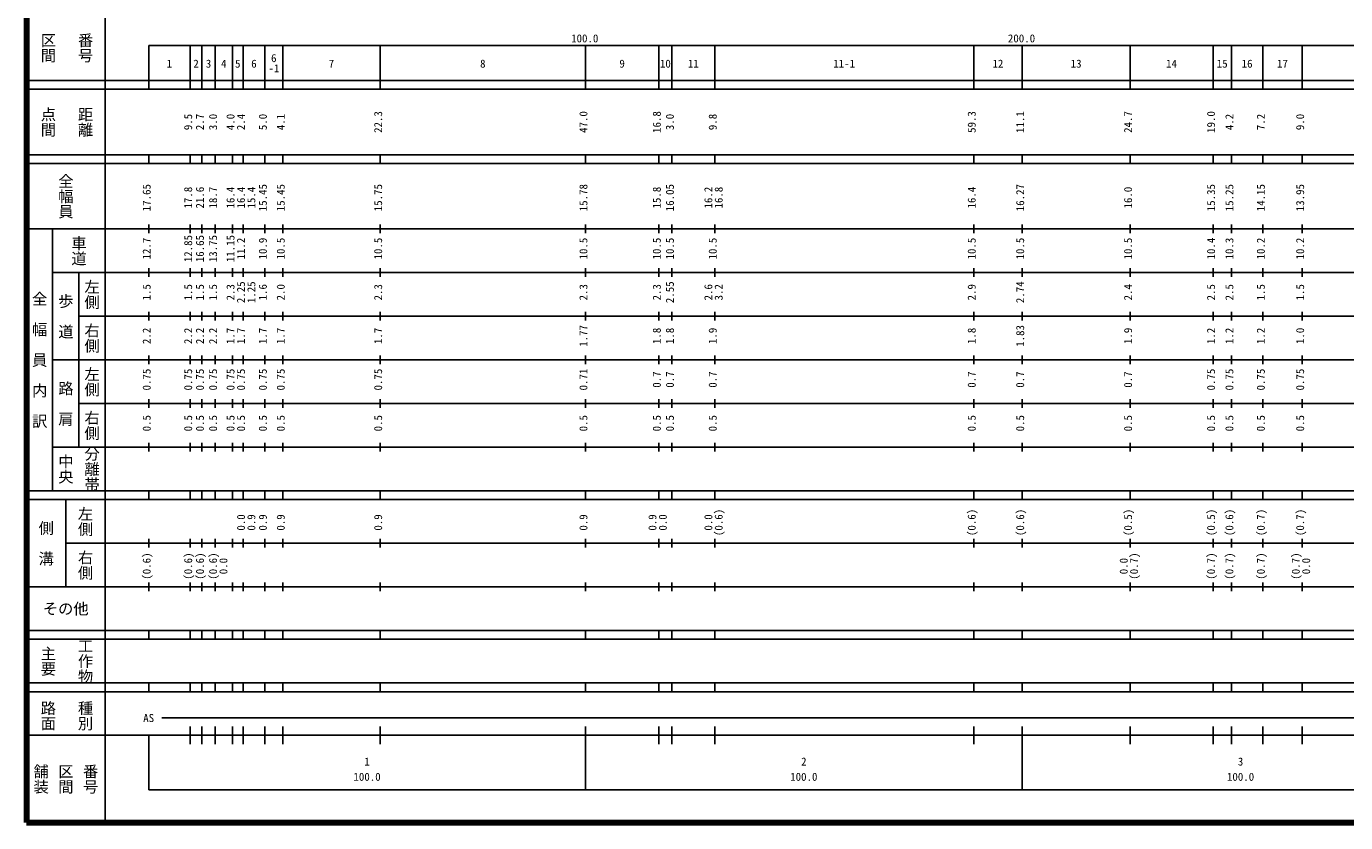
# Model space of a CAD drawing. Units: millimetres on the paper, enlarged 1000 times. Extents: x 40000 to 680000, y 20000 to 380000.
# Drawn here: x 40000 to 342053, y 20000 to 202409 of the extents above; entities that cross this region are included whole.
import ezdxf
from ezdxf.enums import TextEntityAlignment as Align

# ---------------------------------------------------------------- set-up
doc = ezdxf.new("R2010")
doc.units = ezdxf.units.MM
doc.header["$LTSCALE"] = 1000
doc.layers.add('M-TTL', color=2, linetype='Continuous', lineweight=140)
doc.layers.add('M-TTL-BAND', color=7, linetype='Continuous', lineweight=25)
doc.styles.add('@ＭＳ ゴシック', font='')
doc.styles.add('ＭＳ ゴシック', font='')
doc.styles.get('@ＭＳ ゴシック').set_extended_font_data('@MS Gothic')
doc.styles.get('ＭＳ ゴシック').set_extended_font_data('MS Gothic')

msp = doc.modelspace()

# ---------------------------------------------------------------- linework, layer by layer
at = {"layer": 'M-TTL'}
for p, q in [((40000, 380000), (40000, 20000)), ((40000, 20000), (680000, 20000))]:
    msp.add_line(p, q, dxfattribs=at)
at = {"layer": 'M-TTL-BAND'}
for p, q in [((58000, 370000), (58000, 20000)), ((68000, 198000), (579000, 198000)), ((68000, 198000), (68000, 188000)), ((77500, 188000), (77500, 198000)), ((80200, 188000), (80200, 198000)), ((83200, 188000), (83200, 198000)), ((87200, 188000), (87200, 198000)), ((89600, 188000), (89600, 198000)), ((94600, 188000), (94600, 198000)), ((98700, 188000), (98700, 198000)), ((121000, 188000), (121000, 198000)), ((168000, 188000), (168000, 198000)), ((184800, 188000), (184800, 198000)), ((187800, 188000), (187800, 198000)), ((197600, 188000), (197600, 198000)), ((256900, 188000), (256900, 198000)), ((268000, 188000), (268000, 198000)), ((292700, 188000), (292700, 198000)), ((311700, 188000), (311700, 198000)), ((315900, 188000), (315900, 198000)), ((323100, 188000), (323100, 198000)), ((332100, 188000), (332100, 198000)), ((40000, 190000), (579000, 190000)), ((40000, 188000), (579000, 188000)), ((40000, 173000), (579000, 173000)), ((68000, 171000), (68000, 173000)), ((77500, 171000), (77500, 173000)), ((80200, 171000), (80200, 173000)), ((83200, 171000), (83200, 173000)), ((87200, 171000), (87200, 173000)), ((89600, 171000), (89600, 173000)), ((94600, 171000), (94600, 173000)), ((98700, 171000), (98700, 173000)), ((121000, 171000), (121000, 173000)), ((168000, 171000), (168000, 173000)), ((184800, 171000), (184800, 173000)), ((187800, 171000), (187800, 173000)), ((197600, 171000), (197600, 173000)), ((256900, 171000), (256900, 173000)), ((268000, 171000), (268000, 173000)), ((292700, 171000), (292700, 173000)), ((311700, 171000), (311700, 173000)), ((315900, 171000), (315900, 173000)), ((323100, 171000), (323100, 173000)), ((332100, 171000), (332100, 173000)), ((40000, 171000), (579000, 171000)), ((40000, 156000), (579000, 156000)), ((46000, 96000), (46000, 156000)), ((68000, 155000), (68000, 157000)), ((77500, 155000), (77500, 157000)), ((80200, 155000), (80200, 157000)), ((83200, 155000), (83200, 157000)), ((87200, 155000), (87200, 157000)), ((89600, 155000), (89600, 157000)), ((94600, 155000), (94600, 157000)), ((98700, 155000), (98700, 157000)), ((121000, 155000), (121000, 157000)), ((168000, 155000), (168000, 157000)), ((184800, 155000), (184800, 157000)), ((187800, 155000), (187800, 157000)), ((197600, 155000), (197600, 157000)), ((256900, 155000), (256900, 157000)), ((268000, 155000), (268000, 157000)), ((292700, 155000), (292700, 157000)), ((311700, 155000), (311700, 157000)), ((315900, 155000), (315900, 157000)), ((323100, 155000), (323100, 157000)), ((332100, 155000), (332100, 157000)), ((46000, 146000), (579000, 146000)), ((52000, 146000), (52000, 106000)), ((68000, 145000), (68000, 147000)), ((77500, 145000), (77500, 147000)), ((80200, 145000), (80200, 147000)), ((83200, 145000), (83200, 147000)), ((87200, 145000), (87200, 147000)), ((89600, 145000), (89600, 147000)), ((94600, 145000), (94600, 147000)), ((98700, 145000), (98700, 147000)), ((121000, 145000), (121000, 147000)), ((168000, 145000), (168000, 147000)), ((184800, 145000), (184800, 147000)), ((187800, 145000), (187800, 147000)), ((197600, 145000), (197600, 147000)), ((256900, 145000), (256900, 147000)), ((268000, 145000), (268000, 147000)), ((292700, 145000), (292700, 147000)), ((311700, 145000), (311700, 147000)), ((315900, 145000), (315900, 147000)), ((323100, 145000), (323100, 147000)), ((332100, 145000), (332100, 147000)), ((52000, 136000), (579000, 136000)), ((68000, 135000), (68000, 137000)), ((77500, 135000), (77500, 137000)), ((80200, 135000), (80200, 137000)), ((83200, 135000), (83200, 137000)), ((87200, 135000), (87200, 137000)), ((89600, 135000), (89600, 137000)), ((94600, 135000), (94600, 137000)), ((98700, 135000), (98700, 137000)), ((121000, 135000), (121000, 137000)), ((168000, 135000), (168000, 137000)), ((184800, 135000), (184800, 137000)), ((187800, 135000), (187800, 137000)), ((197600, 135000), (197600, 137000)), ((256900, 135000), (256900, 137000)), ((268000, 135000), (268000, 137000)), ((292700, 135000), (292700, 137000)), ((311700, 135000), (311700, 137000)), ((315900, 135000), (315900, 137000)), ((323100, 135000), (323100, 137000)), ((332100, 135000), (332100, 137000)), ((68000, 125000), (68000, 127000)), ((77500, 125000), (77500, 127000)), ((80200, 125000), (80200, 127000)), ((83200, 125000), (83200, 127000)), ((87200, 125000), (87200, 127000)), ((89600, 125000), (89600, 127000)), ((94600, 125000), (94600, 127000)), ((98700, 125000), (98700, 127000)), ((121000, 125000), (121000, 127000)), ((168000, 125000), (168000, 127000)), ((184800, 125000), (184800, 127000)), ((187800, 125000), (187800, 127000)), ((197600, 125000), (197600, 127000)), ((256900, 125000), (256900, 127000)), ((268000, 125000), (268000, 127000)), ((292700, 125000), (292700, 127000)), ((311700, 125000), (311700, 127000)), ((315900, 125000), (315900, 127000)), ((323100, 125000), (323100, 127000)), ((332100, 125000), (332100, 127000)), ((46000, 126000), (579000, 126000)), ((52000, 116000), (579000, 116000)), ((68000, 115000), (68000, 117000)), ((77500, 115000), (77500, 117000)), ((80200, 115000), (80200, 117000)), ((83200, 115000), (83200, 117000)), ((87200, 115000), (87200, 117000)), ((89600, 115000), (89600, 117000)), ((94600, 115000), (94600, 117000)), ((98700, 115000), (98700, 117000)), ((121000, 115000), (121000, 117000)), ((168000, 115000), (168000, 117000)), ((184800, 115000), (184800, 117000)), ((187800, 115000), (187800, 117000)), ((197600, 115000), (197600, 117000)), ((256900, 115000), (256900, 117000)), ((268000, 115000), (268000, 117000)), ((292700, 115000), (292700, 117000)), ((311700, 115000), (311700, 117000)), ((315900, 115000), (315900, 117000)), ((323100, 115000), (323100, 117000)), ((332100, 115000), (332100, 117000)), ((46000, 106000), (579000, 106000)), ((68000, 105000), (68000, 107000)), ((77500, 105000), (77500, 107000)), ((80200, 105000), (80200, 107000)), ((83200, 105000), (83200, 107000)), ((87200, 105000), (87200, 107000)), ((89600, 105000), (89600, 107000)), ((94600, 105000), (94600, 107000)), ((98700, 105000), (98700, 107000)), ((121000, 105000), (121000, 107000)), ((168000, 105000), (168000, 107000)), ((184800, 105000), (184800, 107000)), ((187800, 105000), (187800, 107000)), ((197600, 105000), (197600, 107000)), ((256900, 105000), (256900, 107000)), ((268000, 105000), (268000, 107000)), ((292700, 105000), (292700, 107000)), ((311700, 105000), (311700, 107000)), ((315900, 105000), (315900, 107000)), ((323100, 105000), (323100, 107000)), ((332100, 105000), (332100, 107000)), ((40000, 96000), (579000, 96000)), ((40000, 94000), (579000, 94000)), ((49000, 94000), (49000, 74000)), ((68000, 94000), (68000, 96000)), ((77500, 94000), (77500, 96000)), ((80200, 94000), (80200, 96000)), ((83200, 94000), (83200, 96000)), ((87200, 94000), (87200, 96000)), ((89600, 94000), (89600, 96000)), ((94600, 94000), (94600, 96000)), ((98700, 94000), (98700, 96000)), ((121000, 94000), (121000, 96000)), ((168000, 94000), (168000, 96000)), ((184800, 94000), (184800, 96000)), ((187800, 94000), (187800, 96000)), ((197600, 94000), (197600, 96000)), ((256900, 94000), (256900, 96000)), ((268000, 94000), (268000, 96000)), ((292700, 94000), (292700, 96000)), ((311700, 94000), (311700, 96000)), ((315900, 94000), (315900, 96000)), ((323100, 94000), (323100, 96000)), ((332100, 94000), (332100, 96000)), ((68000, 83000), (68000, 85000)), ((77500, 83000), (77500, 85000)), ((80200, 83000), (80200, 85000)), ((83200, 83000), (83200, 85000)), ((87200, 83000), (87200, 85000)), ((89600, 83000), (89600, 85000)), ((94600, 83000), (94600, 85000)), ((98700, 83000), (98700, 85000)), ((121000, 83000), (121000, 85000)), ((168000, 83000), (168000, 85000)), ((184800, 83000), (184800, 85000)), ((187800, 83000), (187800, 85000)), ((197600, 83000), (197600, 85000)), ((256900, 83000), (256900, 85000)), ((268000, 83000), (268000, 85000)), ((292700, 83000), (292700, 85000)), ((311700, 83000), (311700, 85000)), ((315900, 83000), (315900, 85000)), ((323100, 83000), (323100, 85000)), ((332100, 83000), (332100, 85000)), ((49000, 84000), (579000, 84000)), ((40000, 74000), (579000, 74000)), ((68000, 73000), (68000, 75000)), ((77500, 73000), (77500, 75000)), ((80200, 73000), (80200, 75000)), ((83200, 73000), (83200, 75000)), ((87200, 73000), (87200, 75000)), ((89600, 73000), (89600, 75000)), ((94600, 73000), (94600, 75000)), ((98700, 73000), (98700, 75000)), ((121000, 73000), (121000, 75000)), ((168000, 73000), (168000, 75000)), ((184800, 73000), (184800, 75000)), ((187800, 73000), (187800, 75000)), ((197600, 73000), (197600, 75000)), ((256900, 73000), (256900, 75000)), ((268000, 73000), (268000, 75000)), ((292700, 73000), (292700, 75000)), ((311700, 73000), (311700, 75000)), ((315900, 73000), (315900, 75000)), ((323100, 73000), (323100, 75000)), ((332100, 73000), (332100, 75000)), ((40000, 64000), (579000, 64000)), ((68000, 62000), (68000, 64000)), ((77500, 62000), (77500, 64000)), ((80200, 62000), (80200, 64000)), ((83200, 62000), (83200, 64000)), ((87200, 62000), (87200, 64000)), ((89600, 62000), (89600, 64000)), ((94600, 62000), (94600, 64000)), ((98700, 62000), (98700, 64000)), ((121000, 62000), (121000, 64000)), ((168000, 62000), (168000, 64000)), ((184800, 62000), (184800, 64000)), ((187800, 62000), (187800, 64000)), ((197600, 62000), (197600, 64000)), ((256900, 62000), (256900, 64000)), ((268000, 62000), (268000, 64000)), ((292700, 62000), (292700, 64000)), ((311700, 62000), (311700, 64000)), ((315900, 62000), (315900, 64000)), ((323100, 62000), (323100, 64000)), ((332100, 62000), (332100, 64000)), ((40000, 62000), (579000, 62000)), ((40000, 52000), (579000, 52000)), ((68000, 50000), (68000, 52000)), ((77500, 50000), (77500, 52000)), ((80200, 50000), (80200, 52000)), ((83200, 50000), (83200, 52000)), ((87200, 50000), (87200, 52000)), ((89600, 50000), (89600, 52000)), ((94600, 50000), (94600, 52000)), ((98700, 50000), (98700, 52000)), ((121000, 50000), (121000, 52000)), ((168000, 50000), (168000, 52000)), ((184800, 50000), (184800, 52000)), ((187800, 50000), (187800, 52000)), ((197600, 50000), (197600, 52000)), ((256900, 50000), (256900, 52000)), ((268000, 50000), (268000, 52000)), ((292700, 50000), (292700, 52000)), ((311700, 50000), (311700, 52000)), ((315900, 50000), (315900, 52000)), ((323100, 50000), (323100, 52000)), ((332100, 50000), (332100, 52000)), ((40000, 50000), (579000, 50000)), ((71000, 44000), (565000, 44000)), ((40000, 40000), (579000, 40000)), ((68000, 40000), (68000, 27500)), ((77500, 38000), (77500, 42000)), ((80200, 38000), (80200, 42000)), ((83200, 38000), (83200, 42000)), ((87200, 38000), (87200, 42000)), ((89600, 38000), (89600, 42000)), ((94600, 38000), (94600, 42000)), ((98700, 38000), (98700, 42000)), ((121000, 38000), (121000, 42000)), ((168000, 27500), (168000, 42000)), ((184800, 38000), (184800, 42000)), ((187800, 38000), (187800, 42000)), ((197600, 38000), (197600, 42000)), ((256900, 38000), (256900, 42000)), ((268000, 27500), (268000, 42000)), ((292700, 38000), (292700, 42000)), ((311700, 38000), (311700, 42000)), ((315900, 38000), (315900, 42000)), ((323100, 38000), (323100, 42000)), ((332100, 38000), (332100, 42000)), ((68000, 27500), (579000, 27500))]:
    msp.add_line(p, q, dxfattribs=at)

# ---------------------------------------------------------------- texts
at = {"layer": 'M-TTL-BAND', "style": '@ＭＳ ゴシック'}
for s, p in [('区間', (45000, 197500)), ('番号', (53500, 197500)), ('点間', (45000, 180500)), ('距離', (53500, 180500)), ('全幅員', (49000, 163500)), ('車道', (52000, 151000)), ('左側', (55000, 141000)), ('全\u3000幅\u3000員\u3000内\u3000訳', (43000, 126000)), ('歩\u3000道', (49000, 136000)), ('右側', (55000, 131000)), ('左側', (55000, 121000)), ('路\u3000肩', (49000, 116000)), ('右側', (55000, 111000)), ('分離帯', (55000, 101000)), ('中央', (49000, 101000)), ('左側', (53500, 89000)), ('側\u3000溝', (44500, 84000)), ('右側', (53500, 79000)), ('工作物', (53500, 57000)), ('主要', (45000, 57000)), ('路面', (45000, 44500)), ('種別', (53500, 44500)), ('舗装', (43333, 30000)), ('番号', (54667, 30000)), ('区間', (49000, 30000))]:
    msp.add_text(s, height=2566, rotation=270, dxfattribs=at).set_placement(p, align=Align.MIDDLE_CENTER)
at = {"layer": 'M-TTL-BAND', "style": 'ＭＳ ゴシック'}
for s, p in [('100.0', (167844, 198195)), ('200.0', (267844, 198195)), ('1', (72750, 192405)), ('2', (78850, 192405)), ('3', (81700, 192405)), ('4', (85200, 192405)), ('5', (88400, 192405)), ('6', (92100, 192405)), ('-1', (96650, 191340)), ('6', (96650, 193674)), ('7', (109850, 192405)), ('8', (144500, 192405)), ('9', (176400, 192405)), ('10', (186300, 192405)), ('11', (192700, 192405)), ('11-1', (227250, 192405)), ('12', (262450, 192405)), ('13', (280350, 192405)), ('14', (302200, 192405)), ('15', (313800, 192405)), ('16', (319500, 192405)), ('17', (327600, 192405)), ('AS', (68000, 42500)), ('1', (118000, 32523)), ('2', (218000, 32523)), ('3', (318000, 32523)), ('100.0', (118000, 29033)), ('100.0', (218000, 29033)), ('100.0', (318000, 29033))]:
    msp.add_text(s, height=1833, dxfattribs=at).set_placement(p, align=Align.BOTTOM_CENTER)
for s, p in [('9.5', (78500, 180500)), ('2.7', (81200, 180500)), ('3.0', (84200, 180500)), ('4.0', (88200, 180500)), ('2.4', (90600, 180500)), ('5.0', (95600, 180500)), ('4.1', (99700, 180500)), ('22.3', (122000, 180500)), ('47.0', (169000, 180500)), ('16.8', (185800, 180500)), ('3.0', (188800, 180500)), ('9.8', (198600, 180500)), ('59.3', (257900, 180500)), ('11.1', (269000, 180500)), ('24.7', (293700, 180500)), ('19.0', (312700, 180500)), ('4.2', (316900, 180500)), ('7.2', (324100, 180500)), ('9.0', (333100, 180500)), ('17.65', (69000, 163174)), ('15.45', (95600, 163174)), ('15.45', (99700, 163174)), ('15.75', (122000, 163174)), ('15.78', (169000, 163174)), ('16.05', (188800, 163174)), ('16.27', (269000, 163174)), ('15.35', (312700, 163174)), ('15.25', (316900, 163174)), ('14.15', (324100, 163174)), ('13.95', (333100, 163174)), ('17.8', (78500, 163174)), ('21.6', (81200, 163174)), ('18.7', (84200, 163174)), ('16.4', (88200, 163174)), ('16.4', (90600, 163174)), ('15.4', (92970, 163174)), ('15.8', (185800, 163174)), ('16.2', (197600, 163174)), ('16.8', (199970, 163174)), ('16.4', (257900, 163174)), ('16.0', (293700, 163174)), ('12.85', (78500, 151500)), ('16.65', (81200, 151500)), ('13.75', (84200, 151500)), ('11.15', (88200, 151500)), ('12.7', (69000, 151500)), ('11.2', (90600, 151500)), ('10.9', (95600, 151500)), ('10.5', (99700, 151500)), ('10.5', (122000, 151500)), ('10.5', (169000, 151500)), ('10.5', (185800, 151500)), ('10.5', (188800, 151500)), ('10.5', (198600, 151500)), ('10.5', (257900, 151500)), ('10.5', (269000, 151500)), ('10.5', (293700, 151500)), ('10.4', (312700, 151500)), ('10.3', (316900, 151500)), ('10.2', (324100, 151500)), ('10.2', (333100, 151500)), ('1.5', (69000, 141500)), ('1.5', (78500, 141500)), ('1.5', (81200, 141500)), ('1.5', (84200, 141500)), ('2.3', (88200, 141500)), ('2.25', (90600, 141500)), ('1.25', (92970, 141500)), ('1.6', (95600, 141500)), ('2.0', (99700, 141500)), ('2.3', (122000, 141500)), ('2.3', (169000, 141500)), ('2.3', (185800, 141500)), ('2.55', (188800, 141500)), ('2.6', (197600, 141500)), ('3.2', (199970, 141500)), ('2.9', (257900, 141500)), ('2.74', (269000, 141500)), ('2.4', (293700, 141500)), ('2.5', (312700, 141500)), ('2.5', (316900, 141500)), ('1.5', (324100, 141500)), ('1.5', (333100, 141500)), ('2.2', (69000, 131500)), ('2.2', (78500, 131500)), ('2.2', (81200, 131500)), ('2.2', (84200, 131500)), ('1.7', (88200, 131500)), ('1.7', (90600, 131500)), ('1.7', (95600, 131500)), ('1.7', (99700, 131500)), ('1.7', (122000, 131500)), ('1.77', (169000, 131500)), ('1.8', (185800, 131500)), ('1.8', (188800, 131500)), ('1.9', (198600, 131500)), ('1.8', (257900, 131500)), ('1.83', (269000, 131500)), ('1.9', (293700, 131500)), ('1.2', (312700, 131500)), ('1.2', (316900, 131500)), ('1.2', (324100, 131500)), ('1.0', (333100, 131500)), ('0.75', (69000, 121500)), ('0.75', (78500, 121500)), ('0.75', (81200, 121500)), ('0.75', (84200, 121500)), ('0.75', (88200, 121500)), ('0.75', (90600, 121500)), ('0.75', (95600, 121500)), ('0.75', (99700, 121500)), ('0.75', (122000, 121500)), ('0.71', (169000, 121500)), ('0.75', (312700, 121500)), ('0.75', (316900, 121500)), ('0.75', (324100, 121500)), ('0.75', (333100, 121500)), ('0.7', (185800, 121500)), ('0.7', (188800, 121500)), ('0.7', (198600, 121500)), ('0.7', (257900, 121500)), ('0.7', (269000, 121500)), ('0.7', (293700, 121500)), ('0.5', (69000, 111500)), ('0.5', (78500, 111500)), ('0.5', (81200, 111500)), ('0.5', (84200, 111500)), ('0.5', (88200, 111500)), ('0.5', (90600, 111500)), ('0.5', (95600, 111500)), ('0.5', (99700, 111500)), ('0.5', (122000, 111500)), ('0.5', (169000, 111500)), ('0.5', (185800, 111500)), ('0.5', (188800, 111500)), ('0.5', (198600, 111500)), ('0.5', (257900, 111500)), ('0.5', (269000, 111500)), ('0.5', (293700, 111500)), ('0.5', (312700, 111500)), ('0.5', (316900, 111500)), ('0.5', (324100, 111500)), ('0.5', (333100, 111500)), ('(0.6)', (199970, 88764)), ('(0.6)', (257900, 88764)), ('(0.6)', (269000, 88764)), ('(0.5)', (293700, 88764)), ('(0.5)', (312700, 88764)), ('(0.6)', (316900, 88764)), ('(0.7)', (324100, 88764)), ('(0.7)', (333100, 88764)), ('0.0', (90600, 88764)), ('0.9', (92970, 88764)), ('0.9', (95600, 88764)), ('0.9', (99700, 88764)), ('0.9', (122000, 88764)), ('0.9', (169000, 88764)), ('0.9', (184800, 88764)), ('0.0', (187170, 88764)), ('0.0', (197600, 88764)), ('(0.6)', (69000, 78764)), ('(0.6)', (78500, 78764)), ('(0.6)', (81200, 78764)), ('(0.6)', (84200, 78764)), ('0.0', (86570, 78764)), ('0.0', (292700, 78764)), ('(0.7)', (295070, 78764)), ('(0.7)', (312700, 78764)), ('(0.7)', (316900, 78764)), ('(0.7)', (324100, 78764)), ('(0.7)', (332100, 78764)), ('0.0', (334470, 78764))]:
    msp.add_text(s, height=1833, rotation=90, dxfattribs=at).set_placement(p, align=Align.BOTTOM_CENTER)
msp.add_text('その他', height=2566, dxfattribs=at).set_placement((49000, 69000), align=Align.MIDDLE_CENTER)

doc.saveas('drawing.dxf')
